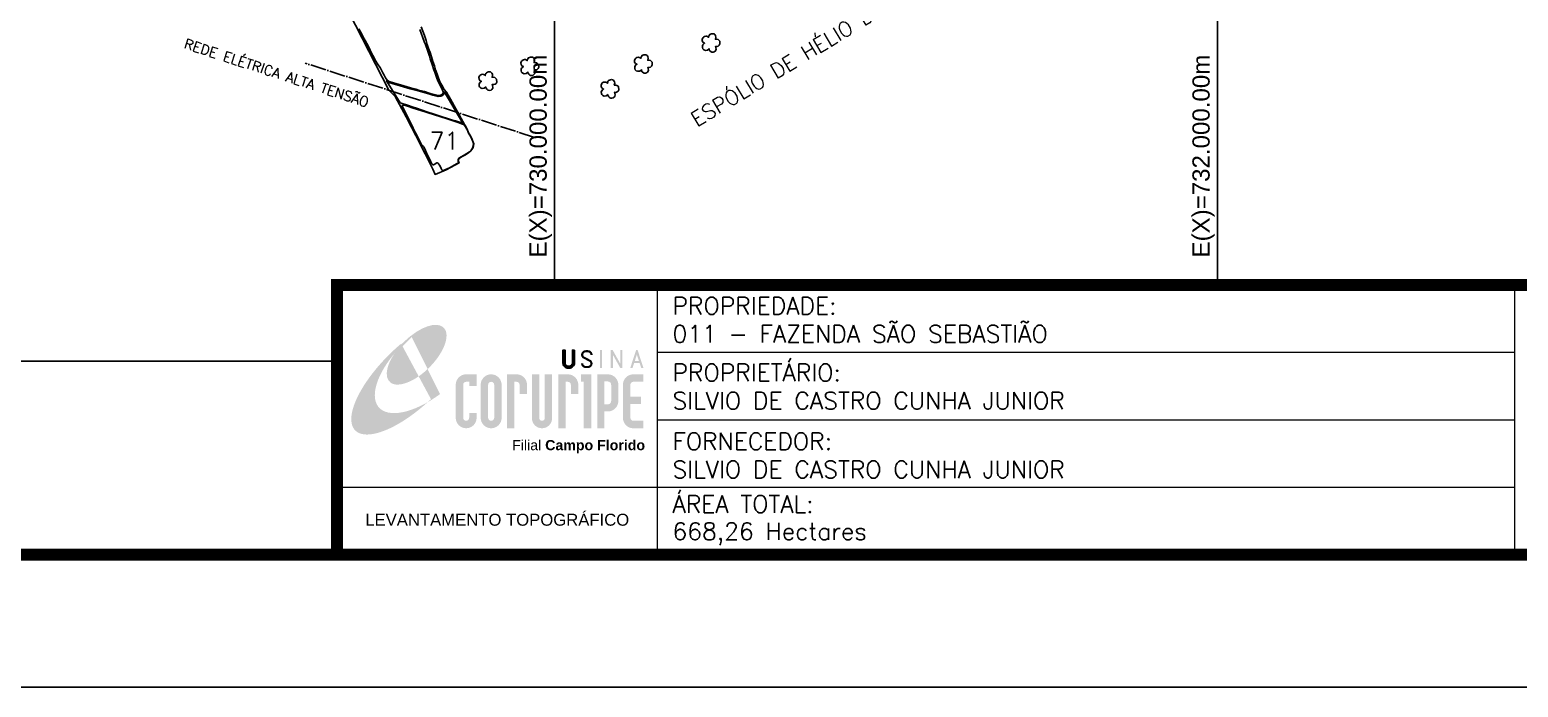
# Model space of a CAD drawing. Extents: x 725464 to 749663, y 7823017 to 7831417.
# Drawn here: x 728417 to 732908, y 7823017 to 7825000 of the extents above; entities that cross this region are included whole.
import ezdxf
from ezdxf.enums import TextEntityAlignment as Align

# ---------------------------------------------------------------- set-up
doc = ezdxf.new("R2010")
doc.units = 0
doc.header["$MEASUREMENT"] = 0
for name, pattern in [('ACAD_ISO04W100', [30, 24, -3, 0, -3]), ('CONTINUO', [0]), ('LIN0', [0])]:
    doc.linetypes.add(name, pattern=pattern)
doc.layers.add('0114000011', color=1, linetype='Continuous', lineweight=25)
doc.layers.add('TEXTO_DIVERSOS', color=7, linetype='Continuous', lineweight=5)
for name, color, linetype in [('0114000011071', 5, 'Continuous'), ('0114000011589', 5, 'Continuous'), ('MALHA', 8, 'LIN0'), ('MARGEM', 7, 'CONTINUO'), ('REDE_DE_LUZ', 6, 'Continuous'), ('SIMBOLO ARVORE', 118, 'Continuous'), ('TEXTO CONFORNTANTES', 7, 'Continuous'), ('TEXTO_NUN_TAL', 7, 'Continuous')]:
    doc.layers.add(name, color=color, linetype=linetype)
doc.styles.add('ARIAL', font='arial.ttf')
doc.styles.add('SIMPLEX', font='simplex', dxfattribs={"height": 0.2})
doc.styles.get("Standard").update_dxf_attribs({"font": 'arial.ttf'})

# ---------------------------------------------------------------- blocks, each defined once
blk = doc.blocks.new('A$C78F83FB3')
at = {"layer": 'MARGEM'}
h = blk.add_hatch(color=20, dxfattribs=at)
edge = h.paths.add_edge_path()
edge.add_ellipse((19.49, 23.77), major_axis=(-6.68, -6.67), ratio=0.469426, start_angle=292.7328, end_angle=601.2579)
edge.add_ellipse((22.83, 22.05), major_axis=(12.64, 11.29), ratio=0.457614, start_angle=79.9069, end_angle=107.9139)
edge = h.paths.add_edge_path()
edge.add_ellipse((18.28, 18.7), major_axis=(13.95, 13.59), ratio=0.386848, start_angle=63.9612, end_angle=264.5993)
edge.add_ellipse((22.83, 22.05), major_axis=(12.64, 11.29), ratio=0.457614, start_angle=107.9139, end_angle=245.1182, ccw=False)
edge.add_ellipse((19.49, 23.77), major_axis=(-6.68, -6.67), ratio=0.469426, start_angle=241.2579, end_angle=292.7328, ccw=False)
for color, points in [(20, [(15.46, 26.12), (14.17, 24.81), (14.06, 24.24), (14.39, 23.97), (14.67, 24.54), (19.47, 29.32), (18.48, 28.66), (17.31, 27.78)]), (7, [(58.42, 24.9), (57.9, 24.9), (57.9, 21.73, -0.414214), (57.15, 20.98), (56.84, 20.98, -0.414214), (56.09, 21.73), (56.09, 24.9), (55.57, 24.9), (55.57, 21.73, 0.414214), (56.84, 20.46), (57.15, 20.46, 0.414214), (58.42, 21.73)]), (7, [(61.7, 24.9), (61.23, 24.9, 0.396318), (60.04, 23.78), (60.04, 23.72, 0.151912), (60.39, 22.97), (60.46, 22.92), (62.18, 22), (62.85, 21.83, 0.12407), (62.51, 22.42), (60.75, 23.36, -0.13192), (60.56, 23.77, -0.385578), (61.23, 24.37), (61.7, 24.37, -0.414214), (62.37, 23.7), (62.89, 23.7, 0.414214)]), (7, [(62.37, 23.7), (62.89, 23.7, 0.414214), (61.7, 24.9), (61.23, 24.9, 0.396318), (60.04, 23.78), (60.04, 23.72, 0.151912), (60.39, 22.97), (60.46, 22.92), (62.18, 22), (62.18, 22, -0.131921), (62.37, 21.59, -0.385578), (61.7, 20.98), (61.23, 20.98, -0.414214), (60.56, 21.65), (60.04, 21.65, 0.414214), (61.23, 20.46), (61.7, 20.46, 0.402546), (62.89, 21.61, 0.165292), (62.51, 22.42), (60.75, 23.36, -0.13192), (60.56, 23.77, -0.385578), (61.23, 24.37), (61.7, 24.37, -0.414214)]), (7, [(30.97, 12.46), (29.13, 12.46), (29.13, 8.21, 1), (34.29, 8.21), (34.29, 9.41), (32.45, 9.41), (32.45, 8.21, -1), (30.97, 8.21)])]:
    blk.add_hatch(color=color, dxfattribs=at).paths.add_polyline_path(points)
h = blk.add_hatch(color=7, dxfattribs=at)
h.paths.add_polyline_path([(65.24, 24.9), (64.72, 24.9), (64.72, 20.46), (65.24, 20.46)])
h.paths.add_polyline_path([(67.38, 20.46), (67.9, 20.46), (67.9, 23.74), (69.74, 20.46), (70.23, 20.46), (70.23, 24.9), (69.71, 24.9), (69.71, 21.58), (67.85, 24.9), (67.38, 24.9)])
h.paths.add_polyline_path([(72.17, 20.46), (72.72, 20.46), (73.14, 21.73), (74.49, 21.73), (74.9, 20.46), (75.45, 20.46), (74, 24.9), (73.62, 24.9)])
h.paths.add_polyline_path([(73.81, 23.8), (74.32, 22.25), (73.31, 22.25)], flags=16)
h = blk.add_hatch(color=7, dxfattribs=at)
h.paths.add_polyline_path([(31.71, 18.93, 0.414214), (29.13, 16.35), (29.13, 12.46), (30.97, 12.46), (30.97, 16.35, -0.414214), (31.71, 17.09), (32.45, 17.09), (32.45, 16.02), (34.29, 16.02), (34.29, 18.93)])
h.paths.add_polyline_path([(44.15, 17.09, -0.414214), (44.89, 16.35), (44.89, 14.1), (46.72, 14.1), (46.72, 16.17, 0.433937), (44.15, 18.93), (41.77, 18.93), (41.77, 12.46), (43.61, 12.46), (43.61, 17.09)])
h.paths.add_polyline_path([(43.61, 12.46), (41.77, 12.46), (41.77, 5.62), (43.61, 5.62)])
h.paths.add_polyline_path([(47.92, 12.46), (49.75, 12.46), (49.75, 18.93), (47.92, 18.93)])
h.paths.add_polyline_path([(52.91, 18.93), (51.08, 18.93), (51.08, 12.46), (52.91, 12.46)])
h.paths.add_polyline_path([(51.08, 8.12, -1), (49.75, 8.12), (49.75, 12.46), (47.92, 12.46), (47.92, 8.12, 1), (52.91, 8.12), (52.91, 12.46), (51.08, 12.46)])
h.paths.add_polyline_path([(54.41, 12.46), (56.25, 12.46), (56.25, 17.09), (56.79, 17.09, -0.414214), (57.53, 16.35), (57.53, 14.1), (59.36, 14.1), (59.36, 16.17, 0.433937), (56.79, 18.93), (54.41, 18.93)])
h.paths.add_polyline_path([(56.25, 12.46), (54.41, 12.46), (54.41, 5.62), (56.25, 5.62)])
h.paths.add_polyline_path([(60.73, 12.46), (62.58, 12.46), (62.58, 18.93), (60.02, 18.93), (60.02, 17.08), (60.73, 17.08)])
h.paths.add_polyline_path([(62.58, 12.46), (60.73, 12.46), (60.73, 5.62), (62.58, 5.62)])
h.paths.add_polyline_path([(64.06, 12.46), (65.82, 12.46), (65.82, 17.17), (66.66, 17.17, -0.450417), (67.48, 16.25), (67.48, 12.46), (69.24, 12.46, 0.002307), (69.24, 12.48, 0.005282), (69.23, 12.54, -0.000938), (69.23, 12.53), (69.23, 16.17, 0.433937), (66.66, 18.93), (64.06, 18.93)])
h.paths.add_polyline_path([(64.06, 5.62), (65.82, 5.62), (65.82, 9.77), (66.66, 9.77, 0.426056), (69.24, 12.46), (67.48, 12.46), (67.48, 12.45, -0.450417), (66.66, 11.53), (65.82, 11.53), (65.82, 12.46), (64.06, 12.46)])
h.paths.add_polyline_path([(70.37, 12.46), (74.87, 12.46), (74.87, 13.44), (72.21, 13.44), (72.21, 16.35, -0.414214), (72.95, 17.09), (75.38, 17.09), (75.38, 18.93), (72.95, 18.93, 0.414214), (70.37, 16.35)])
h.paths.add_polyline_path([(72.21, 11.62), (74.87, 11.62), (74.87, 12.46), (70.37, 12.46), (70.37, 8.21, 0.414214), (72.95, 5.62), (75.38, 5.62), (75.38, 7.47), (72.95, 7.47, -0.414214), (72.21, 8.21)])
h = blk.add_hatch(color=7, dxfattribs=at)
h.paths.add_polyline_path([(35.29, 16.35), (35.29, 8.21, 1), (40.46, 8.21, 0.016978), (40.45, 8.38), (40.45, 16.17, 0.433937), (37.88, 18.93), (37.87, 18.93, 0.41391)])
h.paths.add_polyline_path([(38.62, 16.35), (38.62, 8.21, -1), (37.13, 8.21), (37.13, 16.35, -1)], flags=16)
at = {"layer": 'MARGEM', "linetype": 'Continuous'}
blk.add_lwpolyline([(58.42, 24.9), (57.9, 24.9), (57.9, 21.73, -0.414214), (57.15, 20.98), (56.84, 20.98, -0.414214), (56.09, 21.73), (56.09, 24.9), (55.57, 24.9), (55.57, 21.73, 0.414214), (56.84, 20.46), (57.15, 20.46, 0.414214), (58.42, 21.73), (58.42, 24.9)], format="xyb", close=True, dxfattribs=at)
at = {"layer": 'MARGEM', "color": 252, "insert": (43.05, 2.72), "char_height": 2.5, "width": 33.0271, "attachment_point": 1, "style": 'ARIAL'}
blk.add_mtext('Filial {\\fArial|b1|i0|c0|p34;Campo Florido}', dxfattribs=at)

msp = doc.modelspace()

# ---------------------------------------------------------------- linework, layer by layer
at = {"layer": '0114000011'}
msp.add_lwpolyline([(729197.8, 7825409), (729500.4, 7824817.7), (729519.2, 7824799), (729540, 7824761.7), (729552.6, 7824737.7), (729569, 7824706.4), (729581.8, 7824681.6), (729594.3, 7824656.7), (729610.4, 7824625.8), (729620.4, 7824606), (729628.9, 7824587.9), (729631.1, 7824583.6), (729632.9, 7824579.9), (729640, 7824563.6), (729673.2, 7824577.3), (729699.7, 7824591.3), (729712.3, 7824598.7), (729710.5, 7824603.8), (729710, 7824606.5), (729710.4, 7824609.2), (729712.2, 7824611.7), (729719.9, 7824616.4), (729731.5, 7824622.8), (729741.8, 7824629.9), (729748.1, 7824634.9), (729753.9, 7824643.2), (729755.8, 7824649.6), (729756.4, 7824655.6), (729755.2, 7824661), (729751.9, 7824669.2), (729746.7, 7824679.8), (729740.8, 7824689.7), (729736.8, 7824700.2), (729731.3, 7824710.7), (729728.9, 7824714.3), (729728.9, 7824714.3), (729685.9, 7824790.9), (729682.6, 7824798.1), (729679.7, 7824803.2), (729674.3, 7824811.9), (729667.7, 7824819.9), (729662.2, 7824830), (729655.7, 7824841.2), (729650.6, 7824853.9), (729646, 7824866.4), (729641.4, 7824879), (729637.8, 7824891.7), (729633.5, 7824904.8), (729629.3, 7824918.3), (729624.6, 7824931.9), (729620.5, 7824943.9), (729616.3, 7824955.7), (729612.5, 7824968.1), (729607.9, 7824982.5), (729602.6, 7824996.2), (729597.8, 7825008.8)], dxfattribs=at)
at = {"layer": '0114000011071'}
msp.add_lwpolyline([(729559.4, 7824768.9), (729573.4, 7824763.9), (729596.4, 7824756.8), (729615.7, 7824750.6), (729638.3, 7824743.2), (729672.9, 7824732.6), (729709.5, 7824720.5), (729722.7, 7824715.8), (729727.9, 7824713.1), (729730.1, 7824710.8), (729732.1, 7824707.7), (729735.8, 7824700.3), (729737.6, 7824696.9), (729738.7, 7824693.9), (729739.5, 7824691.1), (729740.5, 7824688.3), (729742.6, 7824685.2), (729744.9, 7824681.7), (729746.8, 7824678), (729748.6, 7824674.1), (729750.4, 7824670.3), (729752.2, 7824666.7), (729753.7, 7824663.4), (729754.8, 7824660.2), (729755.6, 7824657.4), (729755.6, 7824654.5), (729755, 7824651.5), (729753.5, 7824646.4), (729752.3, 7824643.2), (729750.7, 7824639.8), (729748.6, 7824636.8), (729746.1, 7824634.4), (729743.5, 7824632.3), (729738.3, 7824628.6), (729735.6, 7824626.9), (729730.4, 7824623.5), (729727.8, 7824621.7), (729718.9, 7824617), (729711.5, 7824612.6), (729710.2, 7824610.9), (729709.5, 7824609.1), (729709.3, 7824607.1), (729709.8, 7824602.9), (729711.1, 7824599.3), (729699.5, 7824592.8), (729683.7, 7824583.9), (729669.3, 7824577.6), (729666.9, 7824576.5), (729664.9, 7824575.9), (729663, 7824576), (729661.7, 7824576.8), (729660.4, 7824578), (729658.5, 7824581.6), (729656, 7824586.4), (729653.2, 7824591.9), (729650.4, 7824596.2), (729649, 7824597.4), (729648.6, 7824597.7), (729646.8, 7824598.5), (729645.7, 7824598.5), (729644.9, 7824598.3), (729643.5, 7824597.6), (729642, 7824596.5), (729640.4, 7824595.4), (729639, 7824594.4), (729637.2, 7824593.5), (729635.3, 7824593.1), (729633.7, 7824593.2), (729632.3, 7824593.8), (729630.1, 7824596.1), (729627.4, 7824602), (729621.3, 7824615), (729614.4, 7824629.2), (729607.5, 7824642.7), (729605.9, 7824645.8), (729604.5, 7824648), (729600.1, 7824651.8), (729598.2, 7824655), (729590.8, 7824669.7), (729580.8, 7824689.6), (729574, 7824703.4), (729563.5, 7824724.2), (729556.8, 7824737.5), (729548.5, 7824754.2), (729541.5, 7824768.6), (729540.7, 7824770.7), (729541.6, 7824772.3), (729542.8, 7824772.9), (729544.2, 7824773.1), (729547.6, 7824772.5), (729559.4, 7824768.9)], close=True, dxfattribs=at)
at = {"layer": '0114000011589', "elevation": 736.2, "flags": 128}
msp.add_lwpolyline([(729594, 7825001.1), (729607.4, 7824964.4), (729610.7, 7824955.5), (729617.3, 7824938.2), (729622.7, 7824920.9), (729625.5, 7824912.2), (729631.3, 7824895), (729636.2, 7824879.3), (729638.7, 7824871.8), (729643.8, 7824857.5), (729648.5, 7824846.2), (729651.1, 7824840.4), (729656.8, 7824828.6), (729662.5, 7824817.5), (729663.8, 7824813.2), (729663.2, 7824807), (729659.1, 7824803.7), (729656.3, 7824802.6), (729649.1, 7824801.8), (729633.5, 7824806), (729625.2, 7824808.4), (729607.5, 7824813.8), (729589.9, 7824818.4), (729581.5, 7824820.6), (729565.5, 7824824.7), (729545.6, 7824830.8), (729535.5, 7824833.9), (729514.6, 7824840.1), (729501.2, 7824843.7), (729495.5, 7824847.9), (729490, 7824855.6), (729486.1, 7824863.1), (729482.3, 7824870.3), (729474.9, 7824884.3), (729465.7, 7824897.6), (729461.2, 7824905.3), (729452.4, 7824922.6), (729444.5, 7824938.2), (729440.7, 7824945.5), (729433.5, 7824958.8), (729429.1, 7824967.4), (729426.1, 7824973), (729418.6, 7824986.5), (729410.3, 7825003)], dxfattribs=at)
at = {"layer": 'MALHA', "color": 8}
for p, q in [((732000, 7824229.9), (732000, 7825888)), ((730000, 7824229.9), (730000, 7825339.3)), ((725864.3, 7824000), (729344.3, 7824000))]:
    msp.add_line(p, q, dxfattribs=at)
at = {"layer": 'MARGEM', "color": 174, "linetype": 'LIN0', "flags": 128}
msp.add_lwpolyline([(737344.3, 7831416.6), (725464.3, 7831416.6), (725464.3, 7823016.6), (737344.3, 7823016.6)], close=True, dxfattribs=at)
at = {"layer": 'MARGEM', "color": 174, "linetype": 'LIN0', "const_width": 36.3, "flags": 128}
for points in [[(736944.3, 7831016.6), (725864.3, 7831016.6), (725864.3, 7823416.6), (736944.3, 7823416.6)], [(729344.3, 7824229.9), (736944.3, 7824229.9), (736944.3, 7823416.6), (729344.3, 7823416.6)]]:
    msp.add_lwpolyline(points, close=True, dxfattribs=at)
at = {"layer": 'MARGEM', "color": 174, "linetype": 'LIN0', "flags": 128}
for points, const_width in [([(730310.6, 7824229.9), (730310.6, 7823416.6)], 4.04), ([(730310.6, 7824229.9), (730310.6, 7823424)], 4), ([(732896.7, 7824229.9), (732896.7, 7823426.6)], 4.04), ([(730310.6, 7824026.6), (732896.7, 7824026.6)], 4.04), ([(730310.6, 7823823.3), (732896.7, 7823823.3)], 4.04), ([(729344.3, 7823619.9), (732896.7, 7823619.9)], 4.04)]:
    msp.add_lwpolyline(points, dxfattribs=dict(at, const_width=const_width))
at = {"layer": 'REDE_DE_LUZ', "linetype": 'ACAD_ISO04W100', "ltscale": 2, "flags": 128}
msp.add_lwpolyline([(729939.7, 7824675.4), (729247.9, 7824899.5)], dxfattribs=at)
at = {"layer": 'REDE_DE_LUZ'}
msp.add_lwpolyline([(729666.8, 7824813.5), (729666.1, 7824805.4), (729660.6, 7824801), (729656.9, 7824799.7), (729648.9, 7824798.8), (729632.7, 7824803.1), (729624.4, 7824805.5), (729606.7, 7824810.9), (729589.1, 7824815.5), (729580.7, 7824817.7), (729564.7, 7824821.8), (729544.8, 7824827.9), (729534.6, 7824831), (729513.8, 7824837.2), (729499.9, 7824841), (729493.3, 7824845.7), (729534.7, 7824780.2), (729559.6, 7824771.8), (729570.9, 7824768.1), (729583.7, 7824764.1), (729614.9, 7824752.9), (729637.1, 7824745.5), (729658.3, 7824738.7), (729677.3, 7824732.5), (729689.7, 7824728.8), (729701.8, 7824725), (729723.2, 7824718)], close=True, dxfattribs=at)
at = {"layer": 'SIMBOLO ARVORE', "linetype": 'CONTINUO'}
for points in [[(730466.3, 7824942.9, 0), (730461.5, 7824938.8, 0), (730455.4, 7824938.1, 0), (730451, 7824939.8, 0), (730447.9, 7824942.9, 0), (730446.6, 7824946.4, 0), (730446.2, 7824951.5, 0), (730447.9, 7824954.8, 0), (730449.7, 7824957.2, 0), (730453.2, 7824959.6, 0), (730451, 7824960.3, 0), (730448.8, 7824962.1, 0), (730446.1, 7824966.3, 0), (730445.7, 7824971.2, 0), (730447.6, 7824976.3, 0), (730449.5, 7824978.1, 0), (730453.1, 7824980.3, 0), (730456.9, 7824980.8, 0), (730460, 7824980.4, 0), (730462.4, 7824979.3, 0), (730465, 7824976.9, 0), (730465.8, 7824981.4, 0), (730466.4, 7824983.2, 0), (730468.4, 7824985.7, 0), (730471.3, 7824986.7, 0), (730474.2, 7824988, 0), (730477.4, 7824988.3, 0), (730480.4, 7824987.9, 0), (730482.9, 7824986.6, 0), (730484.7, 7824984.6, 0), (730486.3, 7824981.4, 0), (730486.9, 7824977.9, 0), (730485.5, 7824971.6, 0), (730489.9, 7824971.7, 0), (730493.5, 7824970.8, 0), (730496.9, 7824968.1, 0), (730498.8, 7824965.9, 0), (730499.3, 7824957.3, 0), (730497.2, 7824953.5, 0), (730494.4, 7824950.9, 0), (730490, 7824949.7, 0), (730486.1, 7824950, 0), (730488.2, 7824942, 0), (730487.2, 7824938.5, 0), (730484.9, 7824935.3, 0), (730482.3, 7824933.2, 0), (730478.7, 7824932.3, 0), (730475.1, 7824932.5, 0), (730472.4, 7824933.3, 0), (730469.2, 7824936.4, 0), (730467.1, 7824939.1, 0), (730466.5, 7824943.3, 0)], [(729919.5, 7824872.5, 0), (729914.7, 7824868.5, 0), (729908.5, 7824867.7, 0), (729904.2, 7824869.4, 0), (729901, 7824872.5, 0), (729899.8, 7824876, 0), (729899.4, 7824881.2, 0), (729901.1, 7824884.4, 0), (729902.9, 7824886.8, 0), (729906.4, 7824889.2, 0), (729904.1, 7824890, 0), (729901.9, 7824891.8, 0), (729899.3, 7824895.9, 0), (729898.8, 7824900.8, 0), (729900.7, 7824905.9, 0), (729902.7, 7824907.7, 0), (729906.3, 7824909.9, 0), (729910.1, 7824910.4, 0), (729913.1, 7824910, 0), (729915.5, 7824908.9, 0), (729918.2, 7824906.6, 0), (729918.9, 7824911, 0), (729919.6, 7824912.8, 0), (729921.6, 7824915.3, 0), (729924.5, 7824916.4, 0), (729927.3, 7824917.6, 0), (729930.5, 7824917.9, 0), (729933.6, 7824917.5, 0), (729936, 7824916.2, 0), (729937.9, 7824914.2, 0), (729939.5, 7824911.1, 0), (729940.1, 7824907.5, 0), (729938.6, 7824901.3, 0), (729943, 7824901.3, 0), (729946.7, 7824900.5, 0), (729950.1, 7824897.8, 0), (729952, 7824895.6, 0), (729952.5, 7824887, 0), (729950.4, 7824883.1, 0), (729947.6, 7824880.5, 0), (729943.1, 7824879.3, 0), (729939.3, 7824879.7, 0), (729941.3, 7824871.6, 0), (729940.4, 7824868.2, 0), (729938.1, 7824864.9, 0), (729935.5, 7824862.9, 0), (729931.9, 7824862, 0), (729928.2, 7824862.2, 0), (729925.5, 7824863, 0), (729922.4, 7824866, 0), (729920.3, 7824868.8, 0), (729919.7, 7824872.9, 0)], [(730262.2, 7824879.6, 0), (730257.3, 7824875.5, 0), (730251.2, 7824874.8, 0), (730246.8, 7824876.5, 0), (730243.7, 7824879.5, 0), (730242.4, 7824883, 0), (730242.1, 7824888.2, 0), (730243.7, 7824891.5, 0), (730245.5, 7824893.9, 0), (730249, 7824896.3, 0), (730246.8, 7824897, 0), (730244.6, 7824898.8, 0), (730242, 7824902.9, 0), (730241.5, 7824907.8, 0), (730243.4, 7824912.9, 0), (730245.4, 7824914.8, 0), (730249, 7824917, 0), (730252.8, 7824917.5, 0), (730255.8, 7824917, 0), (730258.2, 7824915.9, 0), (730260.8, 7824913.6, 0), (730261.6, 7824918.1, 0), (730262.3, 7824919.9, 0), (730264.2, 7824922.3, 0), (730267.1, 7824923.4, 0), (730270, 7824924.7, 0), (730273.2, 7824925, 0), (730276.2, 7824924.5, 0), (730278.7, 7824923.2, 0), (730280.5, 7824921.3, 0), (730282.1, 7824918.1, 0), (730282.7, 7824914.6, 0), (730281.3, 7824908.3, 0), (730285.7, 7824908.4, 0), (730289.3, 7824907.5, 0), (730292.7, 7824904.8, 0), (730294.6, 7824902.6, 0), (730295.1, 7824894, 0), (730293, 7824890.1, 0), (730290.2, 7824887.6, 0), (730285.8, 7824886.4, 0), (730281.9, 7824886.7, 0), (730284, 7824878.7, 0), (730283, 7824875.2, 0), (730280.7, 7824871.9, 0), (730278.1, 7824869.9, 0), (730274.5, 7824869, 0), (730270.9, 7824869.2, 0), (730268.2, 7824870, 0), (730265.1, 7824873, 0), (730263, 7824875.8, 0), (730262.3, 7824880, 0)], [(729792.8, 7824828, 0), (729787.9, 7824823.9, 0), (729781.8, 7824823.2, 0), (729777.4, 7824824.9, 0), (729774.3, 7824827.9, 0), (729773, 7824831.4, 0), (729772.7, 7824836.6, 0), (729774.4, 7824839.9, 0), (729776.1, 7824842.3, 0), (729779.7, 7824844.7, 0), (729777.4, 7824845.4, 0), (729775.2, 7824847.2, 0), (729772.6, 7824851.3, 0), (729772.1, 7824856.2, 0), (729774, 7824861.3, 0), (729776, 7824863.2, 0), (729779.6, 7824865.4, 0), (729783.4, 7824865.9, 0), (729786.4, 7824865.4, 0), (729788.8, 7824864.3, 0), (729791.4, 7824862, 0), (729792.2, 7824866.5, 0), (729792.9, 7824868.3, 0), (729794.8, 7824870.7, 0), (729797.8, 7824871.8, 0), (729800.6, 7824873.1, 0), (729803.8, 7824873.4, 0), (729806.8, 7824872.9, 0), (729809.3, 7824871.6, 0), (729811.1, 7824869.7, 0), (729812.7, 7824866.5, 0), (729813.4, 7824863, 0), (729811.9, 7824856.7, 0), (729816.3, 7824856.8, 0), (729819.9, 7824855.9, 0), (729823.4, 7824853.2, 0), (729825.3, 7824851, 0), (729825.8, 7824842.4, 0), (729823.7, 7824838.5, 0), (729820.8, 7824836, 0), (729816.4, 7824834.8, 0), (729812.5, 7824835.1, 0), (729814.6, 7824827.1, 0), (729813.7, 7824823.6, 0), (729811.3, 7824820.3, 0), (729808.8, 7824818.3, 0), (729805.1, 7824817.4, 0), (729801.5, 7824817.6, 0), (729798.8, 7824818.4, 0), (729795.7, 7824821.4, 0), (729793.6, 7824824.2, 0), (729792.9, 7824828.4, 0)], [(730161.2, 7824804.5, 0), (730156.4, 7824800.4, 0), (730150.3, 7824799.7, 0), (730145.9, 7824801.4, 0), (730142.8, 7824804.5, 0), (730141.5, 7824808, 0), (730141.1, 7824813.1, 0), (730142.8, 7824816.4, 0), (730144.6, 7824818.8, 0), (730148.1, 7824821.2, 0), (730145.9, 7824821.9, 0), (730143.7, 7824823.8, 0), (730141, 7824827.9, 0), (730140.6, 7824832.8, 0), (730142.5, 7824837.9, 0), (730144.4, 7824839.7, 0), (730148, 7824841.9, 0), (730151.8, 7824842.4, 0), (730154.9, 7824842, 0), (730157.3, 7824840.9, 0), (730159.9, 7824838.5, 0), (730160.7, 7824843, 0), (730161.3, 7824844.8, 0), (730163.3, 7824847.3, 0), (730166.2, 7824848.4, 0), (730169.1, 7824849.6, 0), (730172.3, 7824849.9, 0), (730175.3, 7824849.5, 0), (730177.8, 7824848.2, 0), (730179.6, 7824846.2, 0), (730181.2, 7824843, 0), (730181.8, 7824839.5, 0), (730180.4, 7824833.3, 0), (730184.8, 7824833.3, 0), (730188.4, 7824832.5, 0), (730191.8, 7824829.7, 0), (730193.7, 7824827.6, 0), (730194.2, 7824818.9, 0), (730192.1, 7824815.1, 0), (730189.3, 7824812.5, 0), (730184.9, 7824811.3, 0), (730181, 7824811.7, 0), (730183.1, 7824803.6, 0), (730182.1, 7824800.2, 0), (730179.8, 7824796.9, 0), (730177.2, 7824794.8, 0), (730173.6, 7824793.9, 0), (730170, 7824794.2, 0), (730167.3, 7824794.9, 0), (730164.2, 7824798, 0), (730162, 7824800.7, 0), (730161.4, 7824804.9, 0)]]:
    msp.add_polyline3d(points, dxfattribs=at)

# ---------------------------------------------------------------- block references
at = {"layer": 'MARGEM', "linetype": 'ByBlock', "xscale": 12.23202171877523, "yscale": 12.23202171877523, "zscale": 12.23202171877523}
msp.add_blockref('A$C78F83FB3', (729345.8, 7823729.1), dxfattribs=at)

# ---------------------------------------------------------------- texts
at = {"layer": 'MALHA'}
for s, p in [('E(X)=730.000.00m', (729950.7, 7824924.9)), ('E(X)=732.000.00m', (731950.7, 7824924.9))]:
    msp.add_text(s, height=52, rotation=90, dxfattribs=at).set_placement(p, align=Align.MIDDLE_RIGHT)
at = {"layer": 'MARGEM', "color": 7, "linetype": 'Continuous', "lineweight": 9, "style": 'SIMPLEX'}
for s, p in [('PROPRIEDADE:', (730356.2, 7824193.4)), ('PROPRIETÁRIO:', (730356.2, 7823991.9)), ('FORNECEDOR:', (730356.2, 7823784.5)), ('ÁREA TOTAL:', (730356.2, 7823595.1))]:
    msp.add_text(s, height=52, dxfattribs=at).set_placement(p, align=Align.TOP_LEFT)
at = {"layer": 'MARGEM', "color": 7, "linetype": 'Continuous', "style": 'SIMPLEX'}
for s, p in [('011 - FAZENDA SÃO SEBASTIÃO', (730356.2, 7824108.5)), ('SILVIO DE CASTRO CUNHA JUNIOR', (730356.2, 7823907.1)), ('SILVIO DE CASTRO CUNHA JUNIOR', (730356.2, 7823699.6))]:
    msp.add_text(s, height=52, dxfattribs=at).set_placement(p, align=Align.TOP_LEFT)
at = {"layer": 'MARGEM', "color": 7, "linetype": 'ByBlock'}
msp.add_text('LEVANTAMENTO TOPOGRÁFICO', height=36, dxfattribs=at).set_placement((729827.4, 7823522), align=Align.MIDDLE_CENTER)
at = {"layer": 'MARGEM', "linetype": 'Continuous', "style": 'SIMPLEX'}
msp.add_text('668,26 Hectares', height=52, dxfattribs=at).set_placement((730356.2, 7823513.1), align=Align.TOP_LEFT)
at = {"layer": 'TEXTO CONFORNTANTES', "linetype": 'ByBlock', "style": 'SIMPLEX'}
msp.add_text('ESPÓLIO DE HÉLIO DE CARVALHO', height=45, rotation=31.0731, dxfattribs=at).set_placement((730429.2, 7824706.1))
at = {"layer": 'TEXTO_DIVERSOS', "linetype": 'Continuous', "style": 'SIMPLEX'}
msp.add_text('REDE ELÉTRICA ALTA TENSÃO', height=30, rotation=342, dxfattribs=at).set_placement((728879.9, 7824945.7))
at = {"layer": 'TEXTO_NUN_TAL', "linetype": 'Continuous', "style": 'SIMPLEX'}
msp.add_text('71', height=52, dxfattribs=at).set_placement((729623.1, 7824639.3))

doc.saveas('drawing.dxf')
